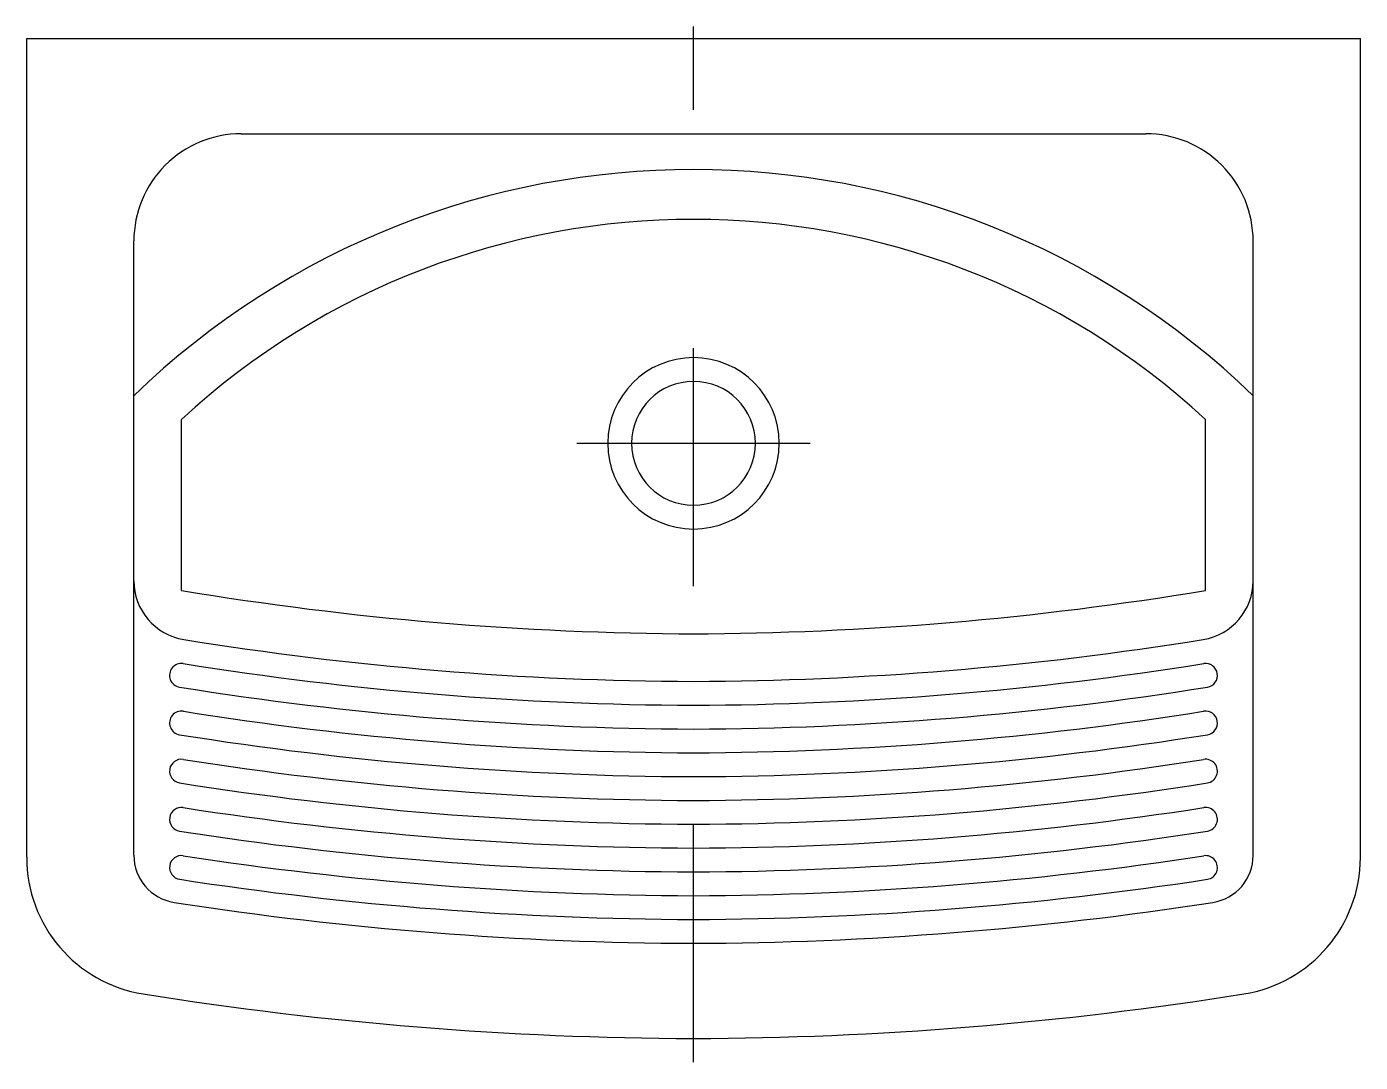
# Model space of a CAD drawing. Extents: x -950.617 to -950.057, y 811.819 to 812.254.
import ezdxf

# ---------------------------------------------------------------- set-up
doc = ezdxf.new("R2010")
doc.units = 0
doc.header["$LTSCALE"] = 0.2
doc.header["$MEASUREMENT"] = 0
doc.linetypes.add('AXES', pattern=[0.54, 0.3, -0.08, 0.08, -0.08])
doc.linetypes.add('CONTINU', pattern=[0])
doc.layers.get('0').update_dxf_attribs({"linetype": 'CONTINUOUS'})
doc.layers.add('DECA_EIXOS', color=5, linetype='AXES')

msp = doc.modelspace()

# ---------------------------------------------------------------- linework, layer by layer
at = {"linetype": 'CONTINU'}
for points in [[(-950.61686, 811.90544), (-950.61686, 812.24928)], [(-950.61686, 812.24928), (-950.05686, 812.24928)], [(-950.05686, 811.90533), (-950.05686, 812.24928)], [(-950.52686, 812.20928), (-950.14686, 812.20928)], [(-950.57186, 811.90627), (-950.57186, 812.16428)], [(-950.10186, 811.90621), (-950.10186, 812.16428)], [(-950.55186, 812.01749), (-950.55186, 812.08935)], [(-950.12186, 812.01749), (-950.12186, 812.08935)]]:
    msp.add_lwpolyline(points, dxfattribs=at)
for points in [[(-950.52686, 812.20928, 0.414214), (-950.57186, 812.16428)], [(-950.10186, 812.16428, 0.414214), (-950.14686, 812.20928)], [(-950.10186, 812.09928, 0.404256), (-950.57186, 812.09928)], [(-950.12186, 812.08935, 0.390594), (-950.55186, 812.08935)], [(-950.33686, 812.11528, 1), (-950.33686, 812.04328)], [(-950.33686, 812.04328, 1), (-950.33686, 812.11528)], [(-950.33686, 812.10528, 1), (-950.33686, 812.05328)], [(-950.33686, 812.05328, 1), (-950.33686, 812.10528)], [(-950.57186, 812.02154, 0.368054), (-950.55085, 811.99686)], [(-950.55186, 812.01749, 0.040426), (-950.3363, 811.99928)], [(-950.33742, 811.99928, 0.040426), (-950.12186, 812.01749)], [(-950.12288, 811.99686, 0.368059), (-950.10186, 812.02154)], [(-950.55085, 811.99686, 0.039098), (-950.33686, 811.97928)], [(-950.33686, 811.97928, 0.039098), (-950.12288, 811.99686)], [(-950.55109, 811.98677, 1.00001), (-950.55266, 811.97689)], [(-950.55109, 811.98677, 0.038857), (-950.33686, 811.96928)], [(-950.33686, 811.96928, 0.038857), (-950.12264, 811.98677)], [(-950.12107, 811.97689, 0.999979), (-950.12264, 811.98677)], [(-950.55266, 811.97689, 0.03886), (-950.33686, 811.95928)], [(-950.33686, 811.95928, 0.03886), (-950.12107, 811.97689)], [(-950.55107, 811.96677, 1.000024), (-950.55266, 811.95689)], [(-950.55107, 811.96677, 0.038853), (-950.33686, 811.94928)], [(-950.33686, 811.94928, 0.038853), (-950.12266, 811.96677)], [(-950.12107, 811.95689, 0.999977), (-950.12266, 811.96677)], [(-950.55266, 811.95689, 0.03886), (-950.33686, 811.93928)], [(-950.33686, 811.93928, 0.03886), (-950.12107, 811.95689)], [(-950.55108, 811.94652, 0.999999), (-950.55265, 811.93664)], [(-950.55108, 811.94652, 0.038297), (-950.33686, 811.92928)], [(-950.33686, 811.92928, 0.038297), (-950.12265, 811.94652)], [(-950.12108, 811.93664, 1.00002), (-950.12265, 811.94652)], [(-950.55265, 811.93664, 0.038303), (-950.33686, 811.91928)], [(-950.33686, 811.91928, 0.038305), (-950.12108, 811.93664)], [(-950.55111, 811.92628, 0.999998), (-950.55263, 811.91639)], [(-950.55111, 811.92628, 0.037758), (-950.33686, 811.90928)], [(-950.33686, 811.90928, 0.037756), (-950.12263, 811.92627)], [(-950.12109, 811.91639, 1.000019), (-950.12263, 811.92627)], [(-950.55263, 811.91639, 0.037763), (-950.33686, 811.89928)], [(-950.33686, 811.89928, 0.037763), (-950.12109, 811.91639)], [(-950.61686, 811.90544, 0.369371), (-950.56792, 811.848)], [(-950.57186, 811.90627, 0.371473), (-950.55492, 811.88645)], [(-950.55111, 811.90604, 0.999995), (-950.55262, 811.89615)], [(-950.55111, 811.90604, 0.037231), (-950.33686, 811.88928)], [(-950.33686, 811.88928, 0.037231), (-950.12262, 811.90604)], [(-950.12108, 811.89616, 1.000019), (-950.12262, 811.90604)], [(-950.11881, 811.88645, 0.369922), (-950.10186, 811.90621)], [(-950.10577, 811.84801, 0.368593), (-950.05686, 811.90533)], [(-950.55262, 811.89615, 0.037237), (-950.33686, 811.87928)], [(-950.33686, 811.87928, 0.037241), (-950.12108, 811.89616)], [(-950.55492, 811.88645, 0.037508), (-950.33686, 811.86928)], [(-950.33686, 811.86928, 0.037507), (-950.11881, 811.88645)], [(-950.56792, 811.848, 0.038701), (-950.33686, 811.82928)], [(-950.33686, 811.82928, 0.038701), (-950.10577, 811.84801)]]:
    msp.add_lwpolyline(points, format="xyb", dxfattribs=at)
at = {"layer": 'DECA_EIXOS'}
for points in [[(-950.33686, 811.81928), (-950.33686, 812.25428)], [(-950.38586, 812.07928), (-950.28786, 812.07928)]]:
    msp.add_lwpolyline(points, dxfattribs=at)

doc.saveas('drawing.dxf')
